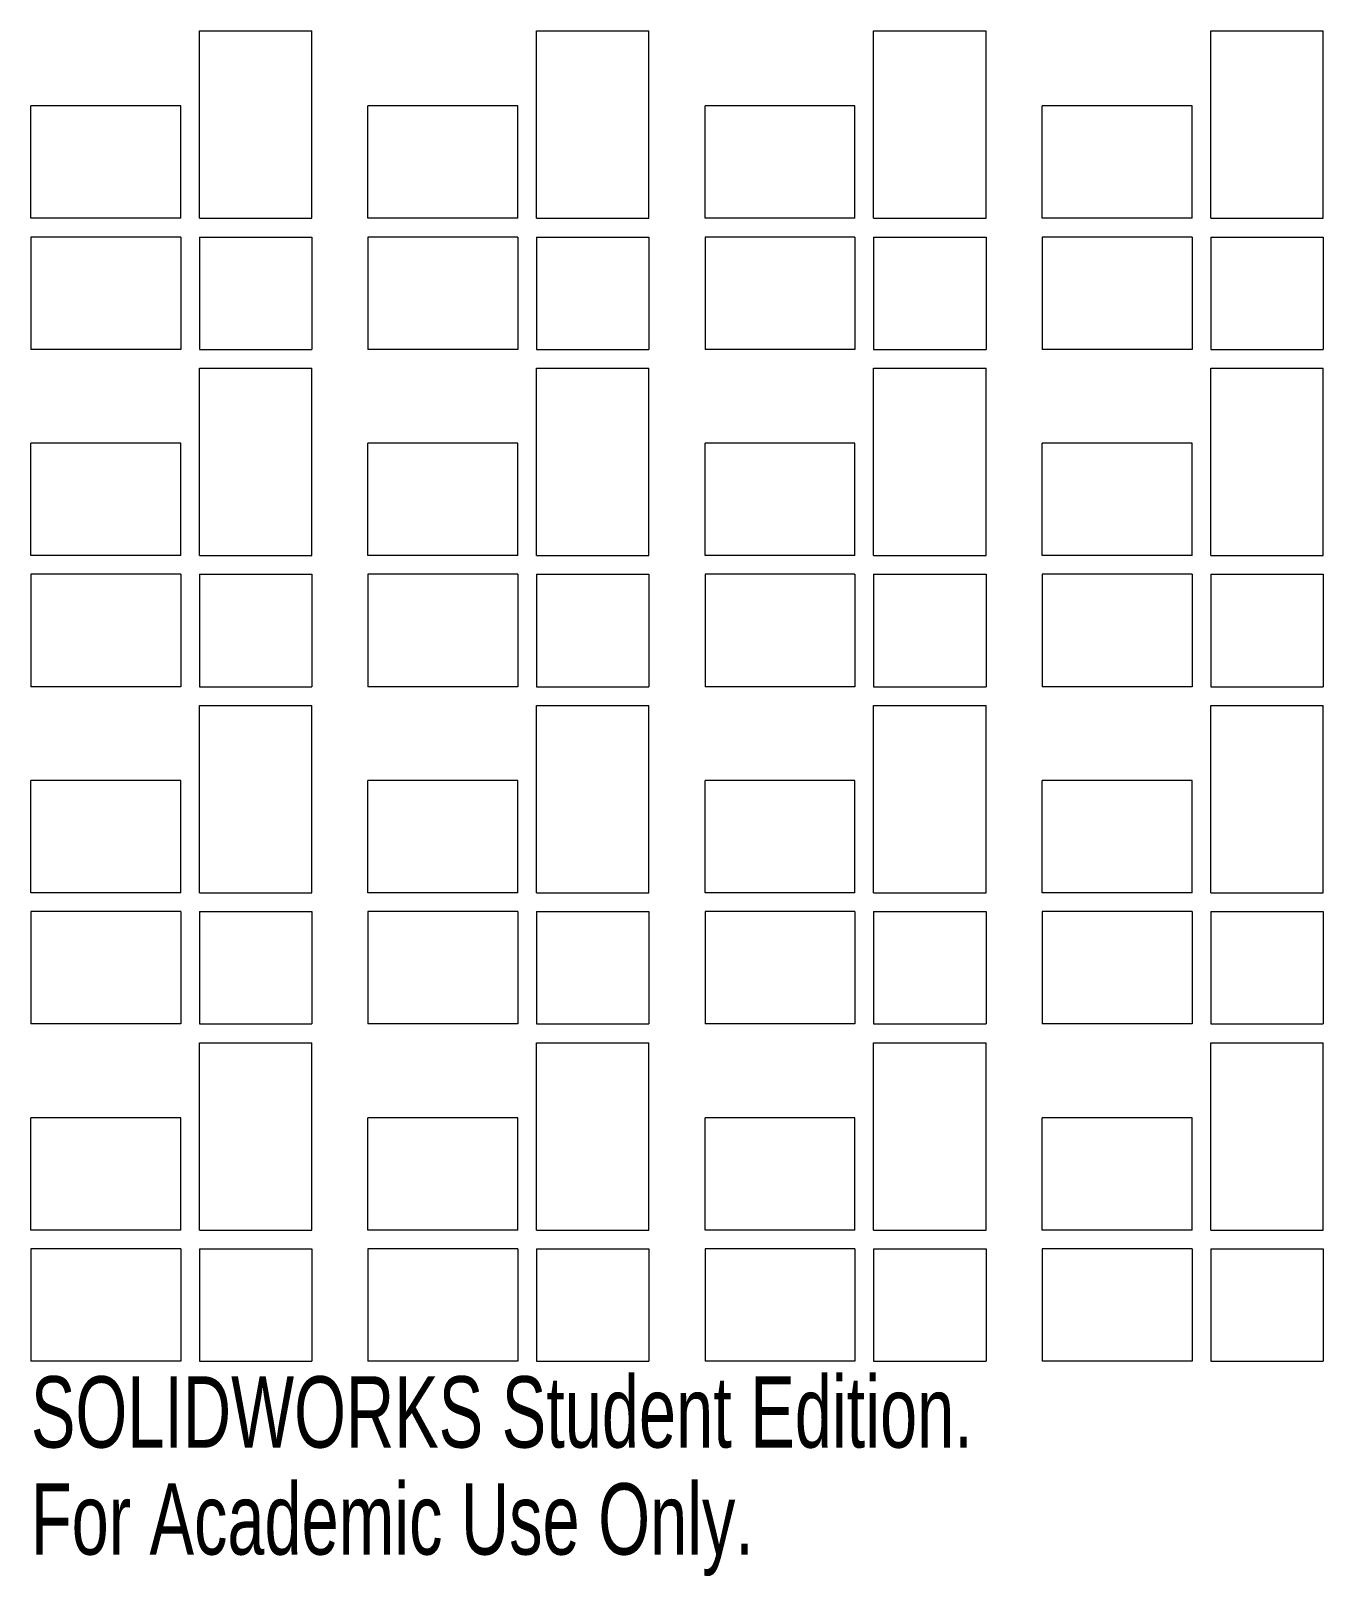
# Model space of a CAD drawing. Header units: inches. Extents: x -3.3 to 0.15, y -3.42 to 0.7.
import ezdxf

# ---------------------------------------------------------------- set-up
doc = ezdxf.new("R2010")
doc.units = ezdxf.units.IN
doc.header["$MEASUREMENT"] = 0
doc.styles.add('SLDTEXTSTYLE0', font='TXT', dxfattribs={"width": 0.7})

msp = doc.modelspace()

# ---------------------------------------------------------------- linework, layer by layer
at = {"color": 7, "linetype": 'Continuous', "lineweight": 15}
for p, q in [((-2.85, 0.7), (-2.55, 0.7)), ((-2.85, 0.2), (-2.85, 0.7)), ((-2.55, 0.2), (-2.55, 0.7)), ((-1.95, 0.7), (-1.65, 0.7)), ((-1.95, 0.2), (-1.95, 0.7)), ((-1.65, 0.2), (-1.65, 0.7)), ((-1.05, 0.7), (-0.75, 0.7)), ((-1.05, 0.2), (-1.05, 0.7)), ((-0.75, 0.2), (-0.75, 0.7)), ((-0.15, 0.2), (-0.15, 0.7)), ((-0.15, 0.7), (0.15, 0.7)), ((0.15, 0.2), (0.15, 0.7)), ((-2.9, 0.5), (-3.3, 0.5)), ((-3.3, 0.2), (-3.3, 0.5)), ((-2.9, 0.2), (-2.9, 0.5)), ((-2, 0.5), (-2.4, 0.5)), ((-2.4, 0.2), (-2.4, 0.5)), ((-2, 0.2), (-2, 0.5)), ((-1.1, 0.5), (-1.5, 0.5)), ((-1.5, 0.2), (-1.5, 0.5)), ((-1.1, 0.2), (-1.1, 0.5)), ((-0.2, 0.5), (-0.6, 0.5)), ((-0.6, 0.2), (-0.6, 0.5)), ((-0.2, 0.2), (-0.2, 0.5)), ((-2.9, 0.2), (-3.3, 0.2)), ((-2.85, 0.2), (-2.55, 0.2)), ((-2, 0.2), (-2.4, 0.2)), ((-1.95, 0.2), (-1.65, 0.2)), ((-1.1, 0.2), (-1.5, 0.2)), ((-1.05, 0.2), (-0.75, 0.2)), ((-0.2, 0.2), (-0.6, 0.2)), ((-0.15, 0.2), (0.15, 0.2)), ((-3.3, 0.15), (-3.3, -0.15)), ((-2.9, 0.15), (-3.3, 0.15)), ((-2.9, 0.15), (-2.9, -0.15)), ((-2.85, 0.15), (-2.55, 0.15)), ((-2.85, 0.15), (-2.85, -0.15)), ((-2.55, 0.15), (-2.55, -0.15)), ((-2.4, 0.15), (-2.4, -0.15)), ((-2, 0.15), (-2.4, 0.15)), ((-2, 0.15), (-2, -0.15)), ((-1.95, 0.15), (-1.65, 0.15)), ((-1.95, 0.15), (-1.95, -0.15)), ((-1.65, 0.15), (-1.65, -0.15)), ((-1.1, 0.15), (-1.5, 0.15)), ((-1.5, 0.15), (-1.5, -0.15)), ((-1.1, 0.15), (-1.1, -0.15)), ((-1.05, 0.15), (-0.75, 0.15)), ((-1.05, 0.15), (-1.05, -0.15)), ((-0.75, 0.15), (-0.75, -0.15)), ((-0.2, 0.15), (-0.6, 0.15)), ((-0.6, 0.15), (-0.6, -0.15)), ((-0.2, 0.15), (-0.2, -0.15)), ((-0.15, 0.15), (0.15, 0.15)), ((-0.15, 0.15), (-0.15, -0.15)), ((0.15, 0.15), (0.15, -0.15)), ((-2.9, -0.15), (-3.3, -0.15)), ((-2.85, -0.15), (-2.55, -0.15)), ((-2, -0.15), (-2.4, -0.15)), ((-1.95, -0.15), (-1.65, -0.15)), ((-1.1, -0.15), (-1.5, -0.15)), ((-1.05, -0.15), (-0.75, -0.15)), ((-0.2, -0.15), (-0.6, -0.15)), ((-0.15, -0.15), (0.15, -0.15)), ((-2.85, -0.2), (-2.55, -0.2)), ((-2.85, -0.7), (-2.85, -0.2)), ((-2.55, -0.7), (-2.55, -0.2)), ((-1.95, -0.2), (-1.65, -0.2)), ((-1.95, -0.7), (-1.95, -0.2)), ((-1.65, -0.7), (-1.65, -0.2)), ((-1.05, -0.2), (-0.75, -0.2)), ((-1.05, -0.7), (-1.05, -0.2)), ((-0.75, -0.7), (-0.75, -0.2)), ((-0.15, -0.2), (0.15, -0.2)), ((-0.15, -0.7), (-0.15, -0.2)), ((0.15, -0.7), (0.15, -0.2)), ((-2.9, -0.4), (-3.3, -0.4)), ((-3.3, -0.7), (-3.3, -0.4)), ((-2.9, -0.7), (-2.9, -0.4)), ((-2, -0.4), (-2.4, -0.4)), ((-2.4, -0.7), (-2.4, -0.4)), ((-2, -0.7), (-2, -0.4)), ((-1.1, -0.4), (-1.5, -0.4)), ((-1.5, -0.7), (-1.5, -0.4)), ((-1.1, -0.7), (-1.1, -0.4)), ((-0.2, -0.4), (-0.6, -0.4)), ((-0.6, -0.7), (-0.6, -0.4)), ((-0.2, -0.7), (-0.2, -0.4)), ((-2.9, -0.7), (-3.3, -0.7)), ((-2.85, -0.7), (-2.55, -0.7)), ((-2, -0.7), (-2.4, -0.7)), ((-1.95, -0.7), (-1.65, -0.7)), ((-1.1, -0.7), (-1.5, -0.7)), ((-1.05, -0.7), (-0.75, -0.7)), ((-0.2, -0.7), (-0.6, -0.7)), ((-0.15, -0.7), (0.15, -0.7)), ((-2.9, -0.75), (-3.3, -0.75)), ((-3.3, -0.75), (-3.3, -1.05)), ((-2.9, -0.75), (-2.9, -1.05)), ((-2.85, -0.75), (-2.55, -0.75)), ((-2.85, -0.75), (-2.85, -1.05)), ((-2.55, -0.75), (-2.55, -1.05)), ((-2, -0.75), (-2.4, -0.75)), ((-2.4, -0.75), (-2.4, -1.05)), ((-2, -0.75), (-2, -1.05)), ((-1.95, -0.75), (-1.65, -0.75)), ((-1.95, -0.75), (-1.95, -1.05)), ((-1.65, -0.75), (-1.65, -1.05)), ((-1.1, -0.75), (-1.5, -0.75)), ((-1.5, -0.75), (-1.5, -1.05)), ((-1.1, -0.75), (-1.1, -1.05)), ((-1.05, -0.75), (-0.75, -0.75)), ((-1.05, -0.75), (-1.05, -1.05)), ((-0.75, -0.75), (-0.75, -1.05)), ((-0.2, -0.75), (-0.6, -0.75)), ((-0.6, -0.75), (-0.6, -1.05)), ((-0.2, -0.75), (-0.2, -1.05)), ((-0.15, -0.75), (0.15, -0.75)), ((-0.15, -0.75), (-0.15, -1.05)), ((0.15, -0.75), (0.15, -1.05)), ((-2.9, -1.05), (-3.3, -1.05)), ((-2.85, -1.05), (-2.55, -1.05)), ((-2, -1.05), (-2.4, -1.05)), ((-1.95, -1.05), (-1.65, -1.05)), ((-1.1, -1.05), (-1.5, -1.05)), ((-1.05, -1.05), (-0.75, -1.05)), ((-0.2, -1.05), (-0.6, -1.05)), ((-0.15, -1.05), (0.15, -1.05)), ((-2.85, -1.1), (-2.55, -1.1)), ((-2.85, -1.6), (-2.85, -1.1)), ((-2.55, -1.6), (-2.55, -1.1)), ((-1.95, -1.1), (-1.65, -1.1)), ((-1.95, -1.6), (-1.95, -1.1)), ((-1.65, -1.6), (-1.65, -1.1)), ((-1.05, -1.1), (-0.75, -1.1)), ((-1.05, -1.6), (-1.05, -1.1)), ((-0.75, -1.6), (-0.75, -1.1)), ((-0.15, -1.6), (-0.15, -1.1)), ((-0.15, -1.1), (0.15, -1.1)), ((0.15, -1.6), (0.15, -1.1)), ((-2.9, -1.3), (-3.3, -1.3)), ((-3.3, -1.6), (-3.3, -1.3)), ((-2.9, -1.6), (-2.9, -1.3)), ((-2, -1.3), (-2.4, -1.3)), ((-2.4, -1.6), (-2.4, -1.3)), ((-2, -1.6), (-2, -1.3)), ((-1.1, -1.3), (-1.5, -1.3)), ((-1.5, -1.6), (-1.5, -1.3)), ((-1.1, -1.6), (-1.1, -1.3)), ((-0.2, -1.3), (-0.6, -1.3)), ((-0.6, -1.6), (-0.6, -1.3)), ((-0.2, -1.6), (-0.2, -1.3)), ((-2.9, -1.6), (-3.3, -1.6)), ((-2.85, -1.6), (-2.55, -1.6)), ((-2, -1.6), (-2.4, -1.6)), ((-1.95, -1.6), (-1.65, -1.6)), ((-1.1, -1.6), (-1.5, -1.6)), ((-1.05, -1.6), (-0.75, -1.6)), ((-0.2, -1.6), (-0.6, -1.6)), ((-0.15, -1.6), (0.15, -1.6)), ((-3.3, -1.65), (-3.3, -1.95)), ((-2.9, -1.65), (-3.3, -1.65)), ((-2.9, -1.65), (-2.9, -1.95)), ((-2.85, -1.65), (-2.55, -1.65)), ((-2.85, -1.65), (-2.85, -1.95)), ((-2.55, -1.65), (-2.55, -1.95)), ((-2.4, -1.65), (-2.4, -1.95)), ((-2, -1.65), (-2.4, -1.65)), ((-2, -1.65), (-2, -1.95)), ((-1.95, -1.65), (-1.65, -1.65)), ((-1.95, -1.65), (-1.95, -1.95)), ((-1.65, -1.65), (-1.65, -1.95)), ((-1.1, -1.65), (-1.5, -1.65)), ((-1.5, -1.65), (-1.5, -1.95)), ((-1.1, -1.65), (-1.1, -1.95)), ((-1.05, -1.65), (-0.75, -1.65)), ((-1.05, -1.65), (-1.05, -1.95)), ((-0.75, -1.65), (-0.75, -1.95)), ((-0.2, -1.65), (-0.6, -1.65)), ((-0.6, -1.65), (-0.6, -1.95)), ((-0.2, -1.65), (-0.2, -1.95)), ((-0.15, -1.65), (0.15, -1.65)), ((-0.15, -1.65), (-0.15, -1.95)), ((0.15, -1.65), (0.15, -1.95)), ((-2.9, -1.95), (-3.3, -1.95)), ((-2.85, -1.95), (-2.55, -1.95)), ((-2, -1.95), (-2.4, -1.95)), ((-1.95, -1.95), (-1.65, -1.95)), ((-1.1, -1.95), (-1.5, -1.95)), ((-1.05, -1.95), (-0.75, -1.95)), ((-0.2, -1.95), (-0.6, -1.95)), ((-0.15, -1.95), (0.15, -1.95)), ((-2.85, -2.5), (-2.85, -2)), ((-2.85, -2), (-2.55, -2)), ((-2.55, -2.5), (-2.55, -2)), ((-1.95, -2.5), (-1.95, -2)), ((-1.95, -2), (-1.65, -2)), ((-1.65, -2.5), (-1.65, -2)), ((-1.05, -2.5), (-1.05, -2)), ((-1.05, -2), (-0.75, -2)), ((-0.75, -2.5), (-0.75, -2)), ((-0.15, -2.5), (-0.15, -2)), ((-0.15, -2), (0.15, -2)), ((0.15, -2.5), (0.15, -2)), ((-2.9, -2.2), (-3.3, -2.2)), ((-3.3, -2.5), (-3.3, -2.2)), ((-2.9, -2.5), (-2.9, -2.2)), ((-2, -2.2), (-2.4, -2.2)), ((-2.4, -2.5), (-2.4, -2.2)), ((-2, -2.5), (-2, -2.2)), ((-1.1, -2.2), (-1.5, -2.2)), ((-1.5, -2.5), (-1.5, -2.2)), ((-1.1, -2.5), (-1.1, -2.2)), ((-0.2, -2.2), (-0.6, -2.2)), ((-0.6, -2.5), (-0.6, -2.2)), ((-0.2, -2.5), (-0.2, -2.2)), ((-2.9, -2.5), (-3.3, -2.5)), ((-2.85, -2.5), (-2.55, -2.5)), ((-2, -2.5), (-2.4, -2.5)), ((-1.95, -2.5), (-1.65, -2.5)), ((-1.1, -2.5), (-1.5, -2.5)), ((-1.05, -2.5), (-0.75, -2.5)), ((-0.2, -2.5), (-0.6, -2.5)), ((-0.15, -2.5), (0.15, -2.5)), ((-3.3, -2.55), (-3.3, -2.85)), ((-2.9, -2.55), (-3.3, -2.55)), ((-2.9, -2.55), (-2.9, -2.85)), ((-2.85, -2.55), (-2.85, -2.85)), ((-2.85, -2.55), (-2.55, -2.55)), ((-2.55, -2.55), (-2.55, -2.85)), ((-2.4, -2.55), (-2.4, -2.85)), ((-2, -2.55), (-2.4, -2.55)), ((-2, -2.55), (-2, -2.85)), ((-1.95, -2.55), (-1.65, -2.55)), ((-1.95, -2.55), (-1.95, -2.85)), ((-1.65, -2.55), (-1.65, -2.85)), ((-1.5, -2.55), (-1.5, -2.85)), ((-1.1, -2.55), (-1.5, -2.55)), ((-1.1, -2.55), (-1.1, -2.85)), ((-1.05, -2.55), (-0.75, -2.55)), ((-1.05, -2.55), (-1.05, -2.85)), ((-0.75, -2.55), (-0.75, -2.85)), ((-0.6, -2.55), (-0.6, -2.85)), ((-0.2, -2.55), (-0.6, -2.55)), ((-0.2, -2.55), (-0.2, -2.85)), ((-0.15, -2.55), (0.15, -2.55)), ((-0.15, -2.55), (-0.15, -2.85)), ((0.15, -2.55), (0.15, -2.85)), ((-2.9, -2.85), (-3.3, -2.85)), ((-2.85, -2.85), (-2.55, -2.85)), ((-2, -2.85), (-2.4, -2.85)), ((-1.95, -2.85), (-1.65, -2.85)), ((-1.1, -2.85), (-1.5, -2.85)), ((-1.05, -2.85), (-0.75, -2.85)), ((-0.2, -2.85), (-0.6, -2.85)), ((-0.15, -2.85), (0.15, -2.85))]:
    msp.add_line(p, q, dxfattribs=at)

# ---------------------------------------------------------------- texts
at = {"color": 7, "linetype": 'Continuous', "char_height": 0.1903, "attachment_point": 1, "style": 'SLDTEXTSTYLE0'}
for s, insert in [('SOLIDWORKS Student Edition.', (-3.3, -2.8901)), ('For Academic Use Only.', (-3.3, -3.1756))]:
    msp.add_mtext(s, dxfattribs=dict(at, insert=insert))

doc.saveas('drawing.dxf')
